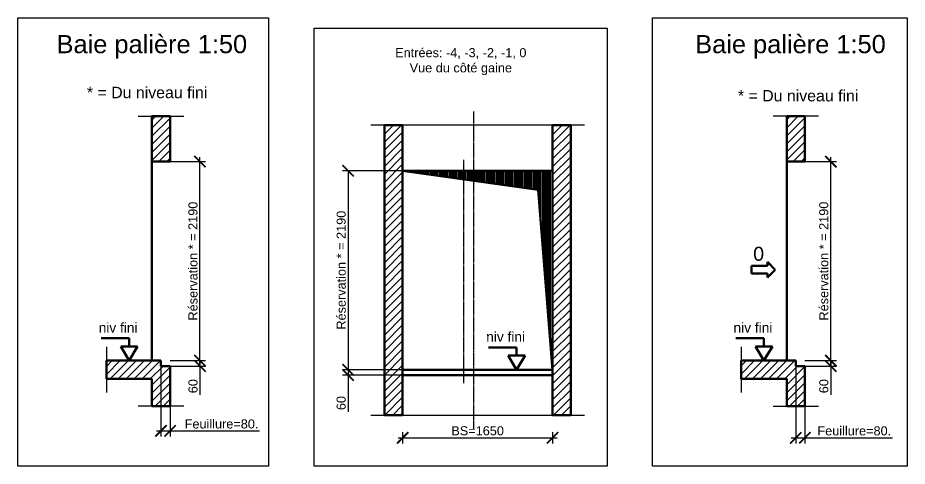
# Model space of a CAD drawing. Header units: millimetres. Extents: x -1795 to 75982, y -13206 to 25154.
# Drawn here: x 10057 to 19842, y -250 to 4686 of the extents above; entities that cross this region are included whole.
import ezdxf
from ezdxf.enums import TextEntityAlignment as Align

# ---------------------------------------------------------------- set-up
doc = ezdxf.new("R2010")
doc.units = ezdxf.units.MM
doc.linetypes.add('AM_ISO08W050', pattern=[18, 12, -1.5, 3, -1.5])
for name, color, linetype, lineweight in [('AM_0', 7, 'Continuous', 50), ('AM_5', 3, 'Continuous', 25), ('LDCar-AM_0', 7, 'Continuous', 50), ('LDCar-AM_4', 3, 'Continuous', 25), ('LDCar-AM_6', 2, 'Continuous', 35), ('LDShaft-AM_0', 7, 'Continuous', 50), ('LDShaft-AM_4', 3, 'Continuous', 25), ('LDShaft-AM_5', 3, 'Continuous', 25), ('LDShaft-AM_6', 2, 'Continuous', 35), ('LDShaft-AM_7', 4, 'AM_ISO08W050', 25), ('LDShaft-AM_8', 1, 'Continuous', 25)]:
    doc.layers.add(name, color=color, linetype=linetype, lineweight=lineweight)
doc.layers.add('AM_VIEWS', color=1, linetype='Continuous', lineweight=25, plot=False)
doc.styles.add('LD', font='ARIALUNI.TTF')
doc.dimstyles.new('LIFT', dxfattribs={"dimtxt": 2.5, "dimasz": 2.5, "dimexe": 1.25, "dimexo": 0, "dimgap": 0.5, "dimtad": 1, "dimdec": 0, "dimzin": 1, "dimdsep": 46, "dimtxsty": 'LD', "dimblk": 'ARCHTICK', "dimcen": 0, "dimdle": 1, "dimclrd": 3, "dimclre": 3, "dimclrt": 4, "dimadec": 0, "dimazin": 0, "dimtp": 0.1, "dimtm": 0.1, "dimtfac": 0.71, "dimtdec": 0, "dimtix": 1, "dimtmove": 0, "dimatfit": 3, "dimfxl": 1, "dimtolj": 1, "dimarcsym": 0})

# ---------------------------------------------------------------- blocks, each defined once
blk = doc.blocks.new('LD_20150423131208_0000000E')
at = {"layer": 'LDCar-AM_4'}
blk.add_line((-1650, 600), (-2150, 600), dxfattribs=at)
blk = doc.blocks.new('LD_20150423131208_0000000F')
at = {"layer": 'LDCar-AM_4'}
blk.add_line((-2150, 3790), (-1650, 3790), dxfattribs=at)
blk = doc.blocks.new('LD_20150423131208_00000010')
at = {"layer": 'LDShaft-AM_0'}
for p, q in [((-1820, 3790), (-2000, 3790)), ((-2000, 3790), (-2000, 3290)), ((-1800, 3790), (-1820, 3790)), ((-1800, 3290), (-1800, 3790)), ((-2000, 3290), (-2000, 2152.5)), ((-2000, 3290), (-1820, 3290)), ((-1820, 3290), (-1800, 3290)), ((-2000, 2152.5), (-2000, 2127.5)), ((-2000, 2127.5), (-2000, 1100)), ((-2500, 1099.9999), (-2500, 899.9999)), ((-2000, 1099.9999), (-2500, 1099.9999)), ((-1900, 1099.9999), (-2000, 1099.9999)), ((-1900, 1040), (-1900, 1099.9999)), ((-1800, 1040), (-1900, 1040)), ((-1800, 600), (-1800, 1040)), ((-2500, 899.9999), (-2000, 899.9999)), ((-2000, 899.9999), (-2000, 600)), ((-2000, 600), (-1800, 600))]:
    blk.add_line(p, q, dxfattribs=at)
blk = doc.blocks.new('LD_20150423131208_00000012')
at = {"layer": 'LDShaft-AM_4'}
blk.add_line((-700, 150), (-700, -350.0001), dxfattribs=at)
blk = doc.blocks.new('_ArchTick')
at = {"color": 0, "linetype": 'ByBlock', "const_width": 0.15}
blk.add_lwpolyline([(-0.5, -0.5), (0.5, 0.5)], dxfattribs=at)
blk = doc.blocks.new('*D142')
at = {"layer": 'AM_5', "color": 3, "lineweight": -2, "transparency": 16777216}
for p, q in [((11631.6, 912.5), (11631.6, 76.1)), ((11731.6, 852.5), (11731.6, 76.1)), ((11581.6, 138.6), (11731.6, 138.6)), ((11731.6, 138.6), (12717, 138.6))]:
    blk.add_line(p, q, dxfattribs=at)
at = {"layer": 'Defpoints', "color": 0, "transparency": 16777216}
for p in [(11631.6, 912.5), (11731.6, 852.5), (11731.6, 138.6)]:
    blk.add_point(p, dxfattribs=at)
at = {"layer": 'AM_5', "color": 3, "lineweight": -2, "transparency": 16777216, "xscale": 125, "yscale": 125, "zscale": 125, "rotation": 180}
blk.add_blockref('_ArchTick', (11631.6, 138.6), dxfattribs=at)
at = {"layer": 'AM_5', "color": 3, "lineweight": -2, "transparency": 16777216, "xscale": 125, "yscale": 125, "zscale": 125}
blk.add_blockref('_ArchTick', (11731.6, 138.6), dxfattribs=at)
at = {"layer": 'AM_5', "color": 4, "transparency": 16777216, "insert": (12298.1, 214.7), "char_height": 100, "attachment_point": 5, "style": 'LD'}
blk.add_mtext('\\A1;Feuillure=80.', dxfattribs=at)
blk = doc.blocks.new('*D143')
at = {"layer": 'Defpoints', "color": 0, "transparency": 16777216}
for p in [(11531.6, 3102.5), (12060.8, 3102.5), (11731.6, 912.5)]:
    blk.add_point(p, dxfattribs=at)
at = {"layer": 'LDShaft-AM_5', "color": 3, "lineweight": -2, "transparency": 16777216}
for p, q in [((12060.8, 862.5), (12060.8, 3152.5)), ((11531.6, 3102.5), (12123.3, 3102.5)), ((11731.6, 912.5), (12123.3, 912.5))]:
    blk.add_line(p, q, dxfattribs=at)
at = {"layer": 'LDShaft-AM_5', "color": 3, "lineweight": -2, "transparency": 16777216, "xscale": 125, "yscale": 125, "zscale": 125}
for p, rotation in [((12060.8, 3102.5), 90), ((12060.8, 912.5), 270)]:
    blk.add_blockref('_ArchTick', p, dxfattribs=dict(at, rotation=rotation))
at = {"layer": 'LDShaft-AM_5', "color": 4, "transparency": 16777216, "insert": (11984.1, 2007.5), "char_height": 100, "attachment_point": 5, "rotation": 90, "style": 'LD'}
blk.add_mtext('\\A1;Réservation * = 2190', dxfattribs=at)
blk = doc.blocks.new('*D144')
at = {"layer": 'Defpoints', "color": 0, "transparency": 16777216}
for p in [(11731.6, 912.5), (12060.8, 912.5), (11676.6, 852.5)]:
    blk.add_point(p, dxfattribs=at)
at = {"layer": 'LDShaft-AM_5', "color": 3, "lineweight": -2, "transparency": 16777216}
for p, q in [((11731.6, 912.5), (12123.3, 912.5)), ((12060.8, 912.5), (12060.8, 802.5)), ((11676.6, 852.5), (12123.3, 852.5)), ((12060.8, 852.5), (12060.8, 534.3))]:
    blk.add_line(p, q, dxfattribs=at)
at = {"layer": 'LDShaft-AM_5', "color": 3, "lineweight": -2, "transparency": 16777216, "xscale": 125, "yscale": 125, "zscale": 125}
for p, rotation in [((12060.8, 912.5), 90), ((12060.8, 852.5), 270)]:
    blk.add_blockref('_ArchTick', p, dxfattribs=dict(at, rotation=rotation))
at = {"layer": 'LDShaft-AM_5', "color": 4, "transparency": 16777216, "insert": (11984.7, 630.9), "char_height": 100, "attachment_point": 5, "rotation": 90, "style": 'LD'}
blk.add_mtext('\\A1;60', dxfattribs=at)
blk = doc.blocks.new('_NONE')
blk = doc.blocks.new('LD_20150423131208_00000015')
at = {"layer": 'LDShaft-AM_8'}
for p, q in [((-2000, 3656.9), (-1866.9, 3790)), ((-2000, 3745.2), (-1955.2, 3790)), ((-2000, 3568.5), (-1800, 3768.5)), ((-2000, 3480.1), (-1800, 3680.1)), ((-2000, 3391.7), (-1800, 3591.7)), ((-2000, 3303.3), (-1800, 3503.3)), ((-1924.9, 3290), (-1800, 3414.9)), ((-1836.5, 3290), (-1800, 3326.5)), ((-2500, 947.1), (-2347.1, 1100)), ((-2500, 1035.5), (-2435.5, 1100)), ((-2458.8, 900), (-2258.8, 1100)), ((-2370.4, 900), (-2170.4, 1100)), ((-2282, 900), (-2082, 1100)), ((-2193.6, 900), (-1993.6, 1100)), ((-2105.2, 900), (-1905.2, 1100)), ((-2016.8, 900), (-1876.8, 1040)), ((-2000, 828.4), (-1800, 1028.4)), ((-2000, 740), (-1800, 940)), ((-2000, 651.7), (-1800, 851.7)), ((-1963.3, 600), (-1800, 763.3)), ((-1874.9, 600), (-1800, 674.9))]:
    blk.add_line(p, q, dxfattribs=at)
blk = doc.blocks.new('LD_20150423131208_00000016')
at = {"layer": 'LDCar-AM_4'}
blk.add_line((-2000, 18570), (350, 18570), dxfattribs=at)
blk = doc.blocks.new('LD_20150423131208_00000017')
at = {"layer": 'LDCar-AM_4'}
blk.add_line((350, 21760), (-2000, 21760), dxfattribs=at)
blk = doc.blocks.new('LD_20150423131208_00000018')
at = {"layer": 'LDShaft-AM_0'}
for p, q in [((-1650, 21760), (-1850, 21760)), ((-1850, 21760), (-1850, 18570)), ((-1650, 21760), (-1650, 21260)), ((-1650, 18570), (-1650, 21760)), ((0, 21260), (0, 21760)), ((200, 21760), (0, 21760)), ((0, 21760), (0, 18570)), ((200, 18570), (200, 21760)), ((-1650, 21260), (0, 21260)), ((-1650, 19069.9999), (-1650, 19010)), ((0, 19069.9999), (-1650, 19069.9999)), ((-1650, 19010), (-1650, 18570)), ((0, 19010), (-1650, 19010)), ((0, 19010), (0, 19069.9999)), ((0, 18570), (0, 19010)), ((-1850, 18570), (-1650, 18570)), ((0, 18570), (200, 18570))]:
    blk.add_line(p, q, dxfattribs=at)
blk = doc.blocks.new('LD_20150423131208_00000019')
at = {"layer": 'LDShaft-AM_7'}
blk.add_line((-867, 2710), (-867, 6200), dxfattribs=at)
blk = doc.blocks.new('LD_20150423131208_0000001A')
at = {"layer": 'LDShaft-AM_7'}
for p, q in [((-867, -650), (-867, 2840)), ((-977, -150), (-977, 2310))]:
    blk.add_line(p, q, dxfattribs=at)
blk = doc.blocks.new('LD_20150423131208_0000001B')
at = {"layer": 'LDShaft-AM_0'}
for p, q in [((0, 0), (-1650, 0)), ((-1650, 0), (-1650, -0.0001)), ((0, -0.0001), (0, 0)), ((-1650, -0.0001), (0, -0.0001))]:
    blk.add_line(p, q, dxfattribs=at)
blk = doc.blocks.new('LD_HOLE')
for p, q in [((-0.5, 0.5), (0.4046, 0.403)), ((-0.4375, 0.5), (-0.4375, 0.4933)), ((-0.4225, 0.5), (-0.4225, 0.4917)), ((-0.4075, 0.5), (-0.4075, 0.4901)), ((-0.3925, 0.5), (-0.3925, 0.4878)), ((-0.375, 0.5), (-0.375, 0.4866)), ((-0.36, 0.5), (-0.36, 0.485)), ((-0.345, 0.5), (-0.345, 0.4834)), ((-0.33, 0.5), (-0.33, 0.4818)), ((-0.3125, 0.5), (-0.3125, 0.4799)), ((-0.2975, 0.5), (-0.2975, 0.4783)), ((-0.2825, 0.5), (-0.2825, 0.4767)), ((-0.2675, 0.5), (-0.2675, 0.4751)), ((-0.25, 0.5), (-0.25, 0.4732)), ((-0.235, 0.5), (-0.235, 0.4716)), ((-0.22, 0.5), (-0.22, 0.47)), ((-0.205, 0.5), (-0.205, 0.4684)), ((-0.1875, 0.5), (-0.1875, 0.4665)), ((-0.1725, 0.5), (-0.1725, 0.4649)), ((-0.1575, 0.5), (-0.1575, 0.4633)), ((-0.1425, 0.5), (-0.1425, 0.4617)), ((-0.125, 0.5), (-0.125, 0.4598)), ((-0.11, 0.5), (-0.11, 0.4582)), ((-0.095, 0.5), (-0.095, 0.4566)), ((-0.08, 0.5), (-0.08, 0.455)), ((-0.0625, 0.5), (-0.0625, 0.4531)), ((-0.0475, 0.5), (-0.0475, 0.4515)), ((-0.0325, 0.5), (-0.0325, 0.4499)), ((-0.0175, 0.5), (-0.0175, 0.4483)), ((0, 0.5), (0, 0.4464)), ((0.015, 0.5), (0.015, 0.4448)), ((0.03, 0.5), (0.03, 0.4432)), ((0.045, 0.5), (0.045, 0.4416)), ((0.0625, 0.5), (0.0625, 0.4397)), ((0.0775, 0.5), (0.0775, 0.4381)), ((0.0925, 0.5), (0.0925, 0.4365)), ((0.1075, 0.5), (0.1075, 0.4349)), ((0.125, 0.5), (0.125, 0.433)), ((0.14, 0.5), (0.14, 0.4314)), ((0.155, 0.5), (0.155, 0.4298)), ((0.17, 0.5), (0.17, 0.4282)), ((0.1875, 0.5), (0.1875, 0.4263)), ((0.2025, 0.5), (0.2025, 0.4247)), ((0.2175, 0.5), (0.2175, 0.4231)), ((0.2325, 0.5), (0.2325, 0.4214)), ((0.25, 0.5), (0.25, 0.4196)), ((0.265, 0.5), (0.265, 0.418)), ((0.28, 0.5), (0.28, 0.4164)), ((0.295, 0.5), (0.295, 0.4147)), ((0.3125, 0.5), (0.3125, 0.4129)), ((0.3275, 0.5), (0.3275, 0.4113)), ((0.3425, 0.5), (0.3425, 0.4097)), ((0.3575, 0.5), (0.3575, 0.408)), ((0.375, 0.5), (0.375, 0.4062)), ((0.39, 0.5), (0.39, 0.4046)), ((0.405, 0.5), (0.405, 0.3989)), ((0.42, 0.5), (0.42, 0.257)), ((0.4375, 0.5), (0.4375, 0.0914)), ((0.4525, 0.5), (0.4525, -0.0505)), ((0.4675, 0.5), (0.4675, -0.1925)), ((0.4825, 0.5), (0.4825, -0.3344)), ((0.4046, 0.403), (0.5, -0.5))]:
    blk.add_line(p, q)
blk = doc.blocks.new('LD_20150423131208_0000001C')
at = {"layer": 'LDCar-AM_0', "xscale": 1650, "yscale": 2190, "zscale": 1650}
blk.add_blockref('LD_HOLE', (0, 0), dxfattribs=at)
blk = doc.blocks.new('*D154')
at = {"layer": 'Defpoints', "color": 0, "transparency": 16777216}
for p in [(14290.7, 125), (15940.7, 125), (15940.7, 62.5)]:
    blk.add_point(p, dxfattribs=at)
at = {"layer": 'LDShaft-AM_5', "color": 3, "lineweight": -2, "transparency": 16777216}
for p, q in [((14290.7, 125), (14290.7, 0)), ((15940.7, 125), (15940.7, 0)), ((14240.7, 62.5), (15990.7, 62.5))]:
    blk.add_line(p, q, dxfattribs=at)
at = {"layer": 'LDShaft-AM_5', "color": 3, "lineweight": -2, "transparency": 16777216, "xscale": 125, "yscale": 125, "zscale": 125, "rotation": 180}
blk.add_blockref('_ArchTick', (14290.7, 62.5), dxfattribs=at)
at = {"layer": 'LDShaft-AM_5', "color": 3, "lineweight": -2, "transparency": 16777216, "xscale": 125, "yscale": 125, "zscale": 125}
blk.add_blockref('_ArchTick', (15940.7, 62.5), dxfattribs=at)
at = {"layer": 'LDShaft-AM_5', "color": 4, "transparency": 16777216, "insert": (15115.7, 139.2), "char_height": 100, "attachment_point": 5, "style": 'LD'}
blk.add_mtext('\\A1;BS=1650', dxfattribs=at)
blk = doc.blocks.new('*D156')
at = {"layer": 'AM_5', "color": 3, "transparency": 16777216}
for p, q in [((15940.7, 3002.5), (13628.2, 3002.5)), ((13690.7, 3002.5), (13690.7, 812.5)), ((15940.7, 812.5), (13628.2, 812.5))]:
    blk.add_line(p, q, dxfattribs=at)
for p in [(15940.2, 3002.5), (15940.2, 812.5)]:
    blk.add_point(p, dxfattribs=at)
at = {"layer": 'AM_5', "color": 3, "transparency": 16777216, "xscale": 125, "yscale": 125, "zscale": 125}
for p, rotation in [((13690.7, 3002.5), 90), ((13690.7, 812.5), 270)]:
    blk.add_blockref('_ArchTick', p, dxfattribs=dict(at, rotation=rotation))
at = {"layer": 'AM_5', "color": 4, "transparency": 16777216, "insert": (13665.7, 1907.5), "char_height": 100, "attachment_point": 8, "rotation": 90, "style": 'LD'}
blk.add_mtext('Réservation * = 2190', dxfattribs=at)
blk = doc.blocks.new('LD_20150423131208_0000001E')
at = {"layer": 'LDShaft-AM_8'}
for p, q in [((-1850, 21572.9), (-1662.9, 21760)), ((-1850, 21661.3), (-1751.3, 21760)), ((-1850, 21749.7), (-1839.7, 21760)), ((0, 21566.8), (193.2, 21760)), ((0, 21655.1), (104.9, 21760)), ((0, 21743.5), (16.5, 21760)), ((-1850, 21484.5), (-1650, 21684.5)), ((0, 21478.4), (200, 21678.4)), ((-1850, 21396.1), (-1650, 21596.1)), ((0, 21390), (200, 21590)), ((-1850, 21307.7), (-1650, 21507.7)), ((0, 21301.6), (200, 21501.6)), ((-1850, 21219.4), (-1650, 21419.4)), ((0, 21213.2), (200, 21413.2)), ((-1850, 21131), (-1650, 21331)), ((-1850, 21042.6), (-1650, 21242.6)), ((0, 21124.8), (200, 21324.8)), ((0, 21036.4), (200, 21236.4)), ((-1850, 20954.2), (-1650, 21154.2)), ((0, 20948), (200, 21148)), ((-1850, 20865.8), (-1650, 21065.8)), ((0, 20859.7), (200, 21059.7)), ((-1850, 20777.4), (-1650, 20977.4)), ((0, 20771.3), (200, 20971.3)), ((-1850, 20689), (-1650, 20889)), ((0, 20682.9), (200, 20882.9)), ((-1850, 20600.6), (-1650, 20800.6)), ((0, 20594.5), (200, 20794.5)), ((-1850, 20512.3), (-1650, 20712.3)), ((0, 20506.1), (200, 20706.1)), ((-1850, 20423.9), (-1650, 20623.9)), ((0, 20417.7), (200, 20617.7)), ((-1850, 20335.5), (-1650, 20535.5)), ((0, 20329.3), (200, 20529.3)), ((-1850, 20247.1), (-1650, 20447.1)), ((-1850, 20158.7), (-1650, 20358.7)), ((0, 20240.9), (200, 20440.9)), ((-1850, 20070.3), (-1650, 20270.3)), ((0, 20152.5), (200, 20352.5)), ((0, 20064.2), (200, 20264.2)), ((-1850, 19981.9), (-1650, 20181.9)), ((0, 19975.8), (200, 20175.8)), ((-1850, 19893.5), (-1650, 20093.5)), ((0, 19887.4), (200, 20087.4)), ((-1850, 19805.1), (-1650, 20005.1)), ((0, 19799), (200, 19999)), ((-1850, 19716.8), (-1650, 19916.8)), ((0, 19710.6), (200, 19910.6)), ((-1850, 19628.4), (-1650, 19828.4)), ((0, 19622.2), (200, 19822.2)), ((-1850, 19540), (-1650, 19740)), ((0, 19533.8), (200, 19733.8)), ((-1850, 19451.6), (-1650, 19651.6)), ((0, 19445.4), (200, 19645.4)), ((-1850, 19363.2), (-1650, 19563.2)), ((-1850, 19274.8), (-1650, 19474.8)), ((0, 19357), (200, 19557)), ((-1850, 19186.4), (-1650, 19386.4)), ((0, 19268.7), (200, 19468.7)), ((0, 19180.3), (200, 19380.3)), ((-1850, 19098), (-1650, 19298)), ((0, 19091.9), (200, 19291.9)), ((-1850, 19009.7), (-1650, 19209.7)), ((0, 19003.5), (200, 19203.5)), ((-1850, 18921.3), (-1650, 19121.3)), ((0, 18915.1), (200, 19115.1)), ((-1850, 18832.9), (-1650, 19032.9)), ((0, 18826.7), (200, 19026.7)), ((-1850, 18744.5), (-1650, 18944.5)), ((0, 18738.3), (200, 18938.3)), ((-1850, 18656.1), (-1650, 18856.1)), ((0, 18649.9), (200, 18849.9)), ((-1847.7, 18570), (-1650, 18767.7)), ((8.4, 18570), (200, 18761.6)), ((-1759.3, 18570), (-1650, 18679.3)), ((96.8, 18570), (200, 18673.2)), ((-1670.9, 18570), (-1650, 18590.9)), ((185.2, 18570), (200, 18584.8))]:
    blk.add_line(p, q, dxfattribs=at)
blk = doc.blocks.new('LD_20150423131208_0000001F')
at = {"layer": 'LDCar-AM_4'}
blk.add_line((-350, 18570), (150, 18570), dxfattribs=at)
blk = doc.blocks.new('LD_20150423131208_00000020')
at = {"layer": 'LDCar-AM_4'}
blk.add_line((150, 21760), (-350, 21760), dxfattribs=at)
blk = doc.blocks.new('LD_20150423131208_00000021')
at = {"layer": 'LDShaft-AM_0'}
for p, q in [((-20, 21760), (-200, 21760)), ((-200, 21760), (-200, 21260)), ((0, 21760), (-20, 21760)), ((0, 21260), (0, 21760)), ((-200, 21260), (-200, 19070)), ((-200, 21260), (-20, 21260)), ((-20, 21260), (0, 21260)), ((-700, 19069.9999), (-700, 18869.9999)), ((-200, 19069.9999), (-700, 19069.9999)), ((-100, 19069.9999), (-200, 19069.9999)), ((-100, 19010), (-100, 19069.9999)), ((-20, 19010), (-100, 19010)), ((0, 19010), (-20, 19010)), ((0, 18570), (0, 19010)), ((-700, 18869.9999), (-200, 18869.9999)), ((-200, 18869.9999), (-200, 18570)), ((-200, 18570), (-20, 18570)), ((-20, 18570), (0, 18570))]:
    blk.add_line(p, q, dxfattribs=at)
blk = doc.blocks.new('LD_20150423131208_00000022')
at = {"layer": 'LDShaft-AM_4'}
blk.add_line((-700, 150), (-700, -350.0001), dxfattribs=at)
blk = doc.blocks.new('*D163')
at = {"layer": 'AM_5', "color": 3, "lineweight": -2, "transparency": 16777216}
for p, q in [((18615.7, 912.5), (18615.7, 0)), ((18715.7, 852.5), (18715.7, 0)), ((18565.7, 62.5), (18715.7, 62.5)), ((18715.7, 62.5), (19678.6, 62.5))]:
    blk.add_line(p, q, dxfattribs=at)
at = {"layer": 'Defpoints', "color": 0, "transparency": 16777216}
for p in [(18615.7, 912.5), (18715.7, 852.5), (18715.7, 62.5)]:
    blk.add_point(p, dxfattribs=at)
at = {"layer": 'AM_5', "color": 3, "lineweight": -2, "transparency": 16777216, "xscale": 125, "yscale": 125, "zscale": 125, "rotation": 180}
blk.add_blockref('_ArchTick', (18615.7, 62.5), dxfattribs=at)
at = {"layer": 'AM_5', "color": 3, "lineweight": -2, "transparency": 16777216, "xscale": 125, "yscale": 125, "zscale": 125}
blk.add_blockref('_ArchTick', (18715.7, 62.5), dxfattribs=at)
at = {"layer": 'AM_5', "color": 4, "transparency": 16777216, "insert": (19259.7, 138.6), "char_height": 100, "attachment_point": 5, "style": 'LD'}
blk.add_mtext('\\A1;Feuillure=80.', dxfattribs=at)
blk = doc.blocks.new('*D164')
at = {"layer": 'Defpoints', "color": 0, "transparency": 16777216}
for p in [(18515.7, 3102.5), (19000.9, 3102.5), (18715.7, 912.5)]:
    blk.add_point(p, dxfattribs=at)
at = {"layer": 'LDShaft-AM_5', "color": 3, "lineweight": -2, "transparency": 16777216}
for p, q in [((19000.9, 862.5), (19000.9, 3152.5)), ((18515.7, 3102.5), (19063.4, 3102.5)), ((18715.7, 912.5), (19063.4, 912.5))]:
    blk.add_line(p, q, dxfattribs=at)
at = {"layer": 'LDShaft-AM_5', "color": 3, "lineweight": -2, "transparency": 16777216, "xscale": 125, "yscale": 125, "zscale": 125}
for p, rotation in [((19000.9, 3102.5), 90), ((19000.9, 912.5), 270)]:
    blk.add_blockref('_ArchTick', p, dxfattribs=dict(at, rotation=rotation))
at = {"layer": 'LDShaft-AM_5', "color": 4, "transparency": 16777216, "insert": (18924.2, 2007.5), "char_height": 100, "attachment_point": 5, "rotation": 90, "style": 'LD'}
blk.add_mtext('\\A1;Réservation * = 2190', dxfattribs=at)
blk = doc.blocks.new('*D165')
at = {"layer": 'Defpoints', "color": 0, "transparency": 16777216}
for p in [(18715.7, 912.5), (19000.9, 912.5), (18660.7, 852.5)]:
    blk.add_point(p, dxfattribs=at)
at = {"layer": 'LDShaft-AM_5', "color": 3, "lineweight": -2, "transparency": 16777216}
for p, q in [((18715.7, 912.5), (19063.4, 912.5)), ((19000.9, 912.5), (19000.9, 802.5)), ((18660.7, 852.5), (19063.4, 852.5)), ((19000.9, 852.5), (19000.9, 534.3))]:
    blk.add_line(p, q, dxfattribs=at)
at = {"layer": 'LDShaft-AM_5', "color": 3, "lineweight": -2, "transparency": 16777216, "xscale": 125, "yscale": 125, "zscale": 125}
for p, rotation in [((19000.9, 912.5), 90), ((19000.9, 852.5), 270)]:
    blk.add_blockref('_ArchTick', p, dxfattribs=dict(at, rotation=rotation))
at = {"layer": 'LDShaft-AM_5', "color": 4, "transparency": 16777216, "insert": (18924.8, 630.9), "char_height": 100, "attachment_point": 5, "rotation": 90, "style": 'LD'}
blk.add_mtext('\\A1;60', dxfattribs=at)
blk = doc.blocks.new('LD_ENTRY_L')
for p, q in [((-422, -70), (-422, 70)), ((-141, 70), (-422, 70)), ((0, 0), (-141, 141)), ((-141, 70), (-141, 141)), ((0, 0), (-141, -141)), ((-141, -70), (-422, -70)), ((-141, -141), (-141, -70))]:
    blk.add_line(p, q)
blk = doc.blocks.new('LD_20150423131208_00000024')
at = {"layer": 'LDCar-AM_0', "xscale": 0.617, "yscale": 0.617, "zscale": 0.617}
blk.add_blockref('LD_ENTRY_L', (0, 0), dxfattribs=at)
at = {"layer": 'LDCar-AM_0', "style": 'LD'}
blk.add_text('0', height=154.25, dxfattribs=at).set_placement((-123.4, 98.72), align=Align.RIGHT)
blk = doc.blocks.new('LD_20150423131208_00000026')
at = {"layer": 'LDShaft-AM_8'}
for p, q in [((-200, 21631.9), (-71.9, 21760)), ((-200, 21720.3), (-160.3, 21760)), ((-200, 21543.5), (0, 21743.5)), ((-200, 21455.1), (0, 21655.1)), ((-200, 21366.8), (0, 21566.8)), ((-200, 21278.4), (0, 21478.4)), ((-130, 21260), (0, 21390)), ((-41.6, 21260), (0, 21301.6)), ((-700, 18922.2), (-552.2, 19070)), ((-700, 19010.6), (-640.6, 19070)), ((-663.8, 18870), (-463.8, 19070)), ((-575.4, 18870), (-375.4, 19070)), ((-487, 18870), (-287, 19070)), ((-398.7, 18870), (-198.7, 19070)), ((-310.3, 18870), (-110.3, 19070)), ((-221.9, 18870), (-81.9, 19010)), ((-200, 18803.5), (0, 19003.5)), ((-200, 18715.1), (0, 18915.1)), ((-200, 18626.7), (0, 18826.7)), ((-168.3, 18570), (0, 18738.3)), ((-79.9, 18570), (0, 18649.9))]:
    blk.add_line(p, q, dxfattribs=at)
blk = doc.blocks.new('LD_ENTRY_FLOOR_L')
for p, q in [((-150, 250), (0, 0)), ((0, 0), (150, 250))]:
    blk.add_line(p, q)
at = {"layer": 'AM_0'}
for p, q in [((0, 398), (-500, 398)), ((0, 250), (0, 398)), ((150, 250), (-150, 250))]:
    blk.add_line(p, q, dxfattribs=at)
blk = doc.blocks.new('*D663')
at = {"layer": 'Defpoints', "color": 0, "transparency": 16777216}
for p in [(13690.7, 812.5), (14680.3, 812.5), (14596.4, 752.5)]:
    blk.add_point(p, dxfattribs=at)
at = {"layer": 'LDShaft-AM_5', "color": 3, "lineweight": -2, "transparency": 16777216}
for p, q in [((14680.3, 812.5), (13628.2, 812.5)), ((13690.7, 812.5), (13690.7, 702.5)), ((14596.4, 752.5), (13628.2, 752.5)), ((13690.7, 752.5), (13690.7, 348.3))]:
    blk.add_line(p, q, dxfattribs=at)
at = {"layer": 'LDShaft-AM_5', "color": 3, "lineweight": -2, "transparency": 16777216, "xscale": 125, "yscale": 125, "zscale": 125}
for p, rotation in [((13690.7, 812.5), 90), ((13690.7, 752.5), 270)]:
    blk.add_blockref('_ArchTick', p, dxfattribs=dict(at, rotation=rotation))
at = {"layer": 'LDShaft-AM_5', "color": 4, "transparency": 16777216, "insert": (13614.6, 444.9), "char_height": 100, "attachment_point": 5, "rotation": 90, "style": 'LD'}
blk.add_mtext('\\A1;60', dxfattribs=at)

msp = doc.modelspace()

# ---------------------------------------------------------------- linework, layer by layer
at = {"layer": 'AM_VIEWS'}
for points in [[(10056.6, 4685.5), (12815.7, 4685.5), (12815.7, -250), (10056.6, -250)], [(17040.7, 4685.5), (19841.8, 4685.5), (19841.8, -250), (17040.7, -250)], [(13315.7, 4571.2), (16540.7, 4571.2), (16540.7, -250), (13315.7, -250)]]:
    msp.add_lwpolyline(points, close=True, dxfattribs=at)

# ---------------------------------------------------------------- block references
at = {"layer": 'LDCar-AM_0', "xscale": 0.617, "yscale": 0.617, "zscale": 0.617}
for p in [(11281.6, 912.5), (18265.7, 912.5), (15545.1, 812.5)]:
    msp.add_blockref('LD_ENTRY_FLOOR_L', p, dxfattribs=at)
at = {"layer": 'LDCar-AM_6'}
for name, p in [('LD_20150423131208_0000000F', (13531.6, -187.5)), ('LD_20150423131208_00000020', (18715.7, -18157.5)), ('LD_20150423131208_00000017', (15940.7, -18257.5)), ('LD_20150423131208_0000001C', (15115.7, 1907.5)), ('LD_20150423131208_00000024', (18390.7, 1912.5)), ('LD_20150423131208_0000000E', (13531.6, -187.5)), ('LD_20150423131208_0000001F', (18715.7, -18157.5)), ('LD_20150423131208_00000016', (15940.7, -18257.5))]:
    msp.add_blockref(name, p, dxfattribs=at)
at = {"layer": 'LDShaft-AM_6'}
for name, p in [('LD_20150423131208_0000001A', (15940.7, 812.5)), ('LD_20150423131208_00000019', (15940.7, -2547.5)), ('LD_20150423131208_00000010', (13531.6, -187.5)), ('LD_20150423131208_00000015', (13531.6, -187.5)), ('LD_20150423131208_00000021', (18715.7, -18157.5)), ('LD_20150423131208_00000026', (18715.7, -18157.5)), ('LD_20150423131208_00000018', (15940.7, -18257.5)), ('LD_20150423131208_0000001E', (15940.7, -18257.5)), ('LD_20150423131208_00000012', (11731.6, 912.5)), ('LD_20150423131208_00000022', (18715.7, 912.5)), ('LD_20150423131208_0000001B', (15940.7, 812.5))]:
    msp.add_blockref(name, p, dxfattribs=at)

# ---------------------------------------------------------------- texts
at = {"layer": 'LDCar-AM_0', "style": 'LD'}
for p in [(11374.1, 1221), (18358.2, 1221), (15637.6, 1121)]:
    msp.add_text('niv fini', height=107.97, dxfattribs=at).set_placement(p, align=Align.RIGHT)
at = {"layer": 'LDShaft-AM_0', "attachment_point": 8, "style": 'LD'}
for s, insert, char_height in [('\\fArial Unicode MS|b0|i0|u0;\\C256;Baie palière 1:50', (11531.6, 4235.5), 200), ('\\fArial Unicode MS|b0|i0|u0;\\C256;Entrées: -4, -3, -2, -1, 0\\PVue du côté gaine', (14930.7, 4054.5), 100), ('\\fArial Unicode MS|b0|i0|u0;\\C256;* = Du niveau fini', (11479.8, 3798.9), 125), ('\\fArial Unicode MS|b0|i0|u0;\\C256;* = Du niveau fini', (18642, 3763.6), 125)]:
    msp.add_mtext(s, dxfattribs=dict(at, insert=insert, char_height=char_height))
at = {"layer": 'LDShaft-AM_0', "insert": (18557.7, 4235.5), "char_height": 200, "width": 2250, "attachment_point": 8, "style": 'LD'}
msp.add_mtext('\\fArial Unicode MS|b0|i0|u0;\\C256;Baie palière 1:50', dxfattribs=at)

# ---------------------------------------------------------------- dimensions: what is measured, and where the dimension line sits
at = {"layer": 'AM_5'}
dim = msp.add_linear_dim(base=(13690.7, 1907.5), p1=(15940.7, 812.5), p2=(15940.7, 3002.5), angle=90, text='Réservation * = <>', dimstyle='LIFT', override={"dimscale": 50, "dimtxt": 2, "dimtix": 1}, dxfattribs=at)
dim.commit()
dim.dimension.update_dxf_attribs({"geometry": '*D156', "text_midpoint": (13690.7, 1907.5)})
dim = msp.add_linear_dim(base=(11731.6, 138.6), p1=(11631.6, 912.5), p2=(11731.6, 852.5), text='Feuillure=80.', dimstyle='LIFT', override={"dimscale": 50, "dimtxt": 2, "dimjust": 1, "dimpost": '', "dimtix": 0}, dxfattribs=at)
dim.commit()
dim.dimension.update_dxf_attribs({"geometry": '*D142', "text_midpoint": (12298.1, 138.6), "dimtype": 160})
dim = msp.add_linear_dim(base=(18715.7, 62.5), p1=(18615.7, 912.5), p2=(18715.7, 852.5), text='Feuillure=80.', dimstyle='LIFT', override={"dimscale": 50, "dimtxt": 2, "dimjust": 2, "dimpost": '', "dimtix": 0}, dxfattribs=at)
dim.commit()
dim.dimension.update_dxf_attribs({"geometry": '*D163', "text_midpoint": (19259.7, 138.6)})
at = {"layer": 'LDShaft-AM_5'}
for base, p1, p2, picture, middle in [((12060.8, 3102.5), (11731.6, 912.5), (11531.6, 3102.5), '*D143', (12060.8, 2007.5)), ((19000.9, 3102.5), (18715.7, 912.5), (18515.7, 3102.5), '*D164', (19000.9, 2007.5))]:
    dim = msp.add_linear_dim(base=base, p1=p1, p2=p2, angle=90, text='Réservation * = <>', dimstyle='LIFT', override={"dimscale": 50, "dimtxt": 2, "dimtix": 1}, dxfattribs=at)
    dim.commit()
    dim.dimension.update_dxf_attribs({"geometry": picture, "text_midpoint": middle, "dimtype": 160})
for base, p1, p2, picture, middle in [((12060.8, 912.5), (11676.6, 852.5), (11731.6, 912.5), '*D144', (12060.8, 630.9)), ((19000.9, 912.5), (18660.7, 852.5), (18715.7, 912.5), '*D165', (19000.9, 630.9)), ((13690.7, 812.5), (14596.4, 752.5), (14680.3, 812.5), '*D663', (13690.7, 444.9))]:
    dim = msp.add_linear_dim(base=base, p1=p1, p2=p2, angle=90, dimstyle='LIFT', override={"dimscale": 50, "dimtxt": 2, "dimjust": 1, "dimblk2": 'NONE', "dimtix": 0}, dxfattribs=at)
    dim.commit()
    dim.dimension.update_dxf_attribs({"geometry": picture, "text_midpoint": middle, "dimtype": 160})
dim = msp.add_linear_dim(base=(15940.7, 62.5), p1=(14290.7, 125), p2=(15940.7, 125), text='BS=<>', dimstyle='LIFT', override={"dimscale": 50, "dimtxt": 2, "dimpost": '', "dimtix": 1}, dxfattribs=at)
dim.commit()
dim.dimension.update_dxf_attribs({"geometry": '*D154', "text_midpoint": (15115.7, 139.2)})

doc.saveas('drawing.dxf')
